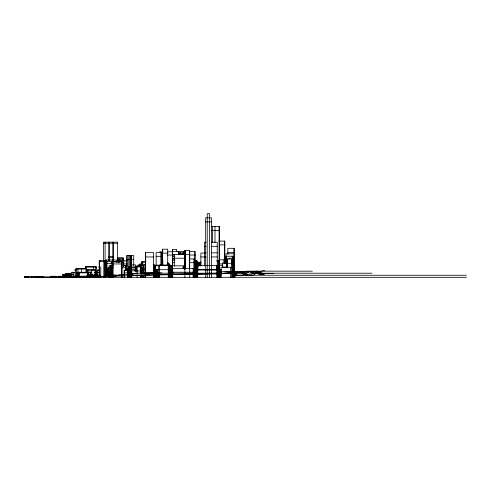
<?xml version="1.0" encoding="UTF-8"?>
<svg xmlns="http://www.w3.org/2000/svg" width="491" height="491" viewBox="0 0 491 491"><rect width="100%" height="100%" fill="white"/><g stroke="black" fill="none" stroke-linecap="round" stroke-linejoin="round"><path stroke-width="0.74" d="M256.738 271.161L255.529 273.622L253.436 275.267L245.034 274.751M104.7 276.494L105.277 276.083M88.067 275.813L89.337 275.267L89.804 275.678L98.286 275.678M136.314 273.726L137.621 273.211L128.12 273.622L129.538 274.168M90.442 274.444L88.171 275.267L95.328 275.267M88.908 275.733L92.59 274.856M108.591 275.537L109.99 275.267L108.486 275.426M90.227 276.494L92.474 276.083M229.929 273.211L234.471 272.388M108.548 275.426L109.99 275.267M257.266 271.161L229.702 273.211L80.432 276.906M218.108 272.8L221.116 272.622M234.287 275.549L243.481 275.083M245.015 275.009L248.078 274.856L244.911 274.856M142.451 273.211L155.53 272.8M132.816 275.267L229.702 273.211L229.113 272.388M205.674 221.895L211.375 221.895M211.136 226.461L219.397 226.461L219.397 272.032M211.136 230.512L219.397 230.512M218.931 241.093L224.847 241.093L224.847 263.741M206.183 242.216L204.373 242.216L204.373 266.005M211.793 242.216L217.237 242.216L217.237 273.284M103.454 243.241L117.619 243.241M219.311 244.886L224.847 244.886M204.373 246.322L206.183 246.322M211.793 246.322L217.237 246.322M162.306 249.213L167.732 249.213L167.67 265.226M172.464 251.343L178.773 251.343L178.773 254.313M176.269 251.558L185.082 251.558M189.323 251.558L195.283 251.558L195.283 277.317M159.735 251.785L162.981 251.785M167.357 251.785L172.666 251.785M227.836 252.497L234.225 252.497M162.533 252.607L156.132 252.607L156.132 265.355M204.373 252.847L206.183 252.847M211.793 252.847L217.237 252.847M184.432 252.982L179.129 252.982L179.16 254.491M204.397 253.049L200.868 253.049L200.868 266.005M162.306 253.135L167.732 253.135M233.262 253.798L226.007 253.798L226.007 256.848M184.825 254.412L189.704 254.412M172.464 254.522L184.794 254.491M167.357 255.044L172.359 255.044M172.464 255.044L174.188 255.044M189.323 255.044L195.283 255.044M128.679 255.547L133.724 255.547L133.724 265.441M129.906 255.639L126.445 255.639L126.445 270.633M184.776 255.768L184.776 269.154M156.132 256.32L162.533 256.32M108.818 256.419L112.918 256.419M172.464 256.394L174.894 256.394M145.434 256.953L153.622 256.953M200.868 256.953L206.183 256.953M211.793 256.953L217.237 256.953M108.818 257.591L112.918 257.591M118.662 257.947L122.474 257.947M224.418 257.971L225.473 257.971L225.473 263.679M172.464 258.229L184.591 258.229M228.364 258.229L230.531 258.229M172.464 258.935L174.188 258.935M189.25 258.947L194.332 258.947L194.332 277.317M126.445 259.5L129.906 259.5M130.072 259.5L133.724 259.5M219.115 259.849L224.522 259.849M118.466 259.991L123.769 259.991L123.689 266.104M117.392 260.138L123.517 260.138M172.464 260.138L174.894 260.138M100.802 260.647L105.424 260.647L105.424 277.317M100.624 260.739L99.25 260.739L99.25 277.317M194.866 260.684L196.946 260.684L196.946 277.317M225.578 260.69L227.744 260.69M232.071 260.69L233.636 260.69M123.376 260.813L127.279 260.813M216.519 260.911L218.783 260.911L218.783 277.317M106.4 261.316L111.242 261.316L111.273 277.317M99.25 261.408L100.624 261.408M100.802 261.408L105.424 261.408M224.418 261.408L225.473 261.408M196.701 261.685L197.842 261.685L197.842 270.67M121.878 261.746L121.878 274.371L121.94 261.746L112.801 261.746L112.801 277.317M145.833 261.721L141.586 261.721L141.586 266.239M113.446 261.869L117.644 261.869M105.841 262.047L106.578 262.047M111.304 262.047L112.421 262.047M121.265 262.047L123.769 262.047M201.058 262.065L200.052 262.065L200.052 263.581M145.704 262.2L142.458 262.2L142.458 265.809M167.597 262.685L168.382 262.685M172.464 262.679L174.188 262.679M189.569 262.679L194.332 262.679M198.211 263.004L201.071 263.004M106.4 263.317L111.242 263.317M227.579 263.317L232.372 263.317M167.541 263.391L169.07 263.391M105.099 263.514L106.455 263.514M112.801 263.955L121.94 263.955M123.572 263.955L127.279 263.955M141.703 264.035L139.653 264.035L139.653 266.263M194.866 263.955L196.946 263.955M219.115 263.955L222.552 263.955M231.875 263.974L233.82 263.974L233.82 277.317M167.327 264.084L169.628 264.146M231.727 264.25L233.115 264.25L233.115 277.317M105.099 264.588L106.455 264.588M197.204 264.588L197.842 264.588M145.71 264.686L143.433 264.686L143.433 273.555M153.161 264.686L154.18 264.686L154.18 273.555M130.483 264.95L135.786 264.95L135.786 266.453M169.07 264.882L170.242 264.882M159.452 265.005L168.125 265.005M139.898 265.122L137.75 265.122L137.75 266.625M153.609 265.201L161.152 265.201M217.617 265.226L218.783 265.226M142.187 265.41L142.611 265.41M139.125 265.49L139.653 265.49M140.033 265.57L143.789 265.57M169.143 265.533L170.678 265.533M197.517 265.539L217.01 265.576L217.01 270.16M219.452 265.576L222.945 265.576M227.192 265.49L227.677 265.49M170.217 265.619L172.359 265.619M113.446 265.717L109.174 265.717L109.137 277.317M121.191 265.717L125.671 265.717L125.622 270.431M159.931 265.711L155.015 265.711L155.015 273.499M124.72 265.852L127.2 265.852M183.339 265.858L183.339 268.908L183.395 265.858L172.31 265.858L172.31 277.317M218.783 265.95L219.201 265.95M169.051 266.165L171.212 266.165L171.291 277.317M139.886 266.239L135.381 266.239L135.381 271.136M98.936 266.723L99.452 266.723M100.802 266.723L100.729 277.317M128.538 266.951L135.761 266.951M85.489 267.135L96.064 267.135M98.936 267.135L99.452 267.135M222.644 267.135L227.192 267.135L227.13 259.027L232.372 259.027L232.372 277.317M182.554 267.245L184.794 267.245M231.611 267.282L221.005 267.282L220.999 277.317M108.051 267.577L108.732 267.577L108.732 274.451M133.147 267.638L135.89 267.638M169.082 267.669L169.806 267.669L169.806 273.327M109.174 267.773L110.199 267.773M110.733 267.773L113.446 267.773M121.854 267.773L125.671 267.773M168.836 267.773L169.456 267.773M143.562 267.871L141.451 267.871L141.451 272.959L143.145 272.953M135.197 267.963L130.403 267.963L130.403 273.782M75.859 268.43L86.484 268.43L86.484 272.192M232.372 268.411L233.115 268.411M172.249 268.743L172.672 268.743M196.498 268.804L196.142 268.804L196.142 277.317M106.995 268.951L108.407 268.951M75.859 269.043L86.484 269.043M143.433 269.043L145.71 269.043M153.744 269.043L154.512 269.043M171.832 269.043L172.359 269.043M233.231 269.043L233.82 269.043M127.378 269.086L126.782 269.086L126.782 270.572M141.451 269.099L141.451 272.916M159.072 269.35L157.114 269.35L157.114 273.426M135.381 269.375L135.197 270.897M104.97 269.534L106.59 269.534M130.716 269.565L135.074 269.565L135.074 271.02M131.079 269.602L131.158 273.966M74.865 269.694L75.7 269.694M108.051 269.682L108.732 269.682M125.622 269.682L127.12 269.682M140.033 269.682L141.181 269.682M155.015 269.682L158.501 269.682M158.808 269.682L168.247 269.682M169.8 269.682L171.212 269.682M197.756 269.682L217.01 269.682M219.201 269.682L221.527 269.682M233.82 269.786L234.6 269.786L234.6 271.633M99.642 269.903L97.734 269.903L97.734 275.917M104.97 269.982L106.418 269.982M218.783 269.982L197.425 269.982L197.437 273.352M157.507 270.05L156.181 270.05L156.181 273.235M110.199 270.173L110.733 270.173M129.133 270.16L131.14 270.16M130.809 270.24L128.274 270.24L128.274 274.058M157.39 270.259L155.696 270.259L155.696 273.315M74.865 270.32L75.381 270.32M86.686 270.32L95.205 270.32M97.734 270.32L99.495 270.32M129.992 270.32L130.809 270.32M135.381 270.32L135.847 270.32M193.38 270.388L193.693 270.388L193.693 272.971M218.783 270.32L219.201 270.32M197.462 270.424L197.554 272.984M194.952 270.633L195.621 270.633L195.621 273.18M219.146 270.664L221.324 270.664M155.033 270.707L154.708 270.707L154.708 273.254M262.114 270.75L264.741 270.75M131.158 270.891L129.415 270.891L129.415 273.978M131.441 270.829L137.093 270.829M106.995 270.952L107.689 270.952M130.403 270.952L131.06 270.952M136.676 270.952L140.481 270.952M169.26 270.952L169.806 270.952M131.06 271.032L129.894 271.032L129.894 273.579M172.513 271.026L172.188 271.026L172.188 272.935M193.835 271.087L193.847 273.493M193.693 271.167L193.73 273.493M246.365 271.161L312.35 271.161M128.599 271.511L130.072 271.511M221.005 271.591L255.504 271.572M256.075 271.572L261.243 271.572M219.274 271.67L221.189 271.67M171.549 271.75L171.733 273.021M225.013 271.983L248.164 271.983M250.631 271.983L255.467 271.983M256.032 271.983L260.917 271.983M87.533 272.088L91.216 272.088M95.039 272.131L96.107 272.131M109.137 272.082L108.836 273.99M94.505 272.192L97.936 272.192M110.199 272.229L110.733 272.229M127.402 272.229L127.998 272.229M130.716 272.229L131.441 272.229M141.451 272.229L143.145 272.229M172.544 272.229L193.38 272.229M196.142 272.229L196.498 272.229M74.896 272.309L71.735 272.309L71.735 274.53M193.908 272.315L194.332 272.315M219.551 272.309L220.999 272.309M228.143 272.388L235.527 272.388M236.269 272.388L236.871 272.388M237.669 272.388L238.859 272.388M250.281 272.388L254.08 272.388M255.621 272.388L260.285 272.388M94.953 272.511L98.163 272.511M157.537 272.523L159.072 272.523M172.249 272.64L172.672 272.64M171.881 272.701L172.722 272.701M98.163 272.75L95.702 272.75L95.702 275.942M140.205 272.8L141.224 272.8M159.82 272.8L161.729 272.8M169.622 272.8L173.673 272.8M216.095 272.8L220.631 272.8M233.115 272.836L234.643 272.836M246.973 272.8L249.244 272.8M258.806 272.8L261.936 272.8M71.735 272.861L73.865 272.861M76.86 272.861L88.153 272.861M88.564 272.861L91.216 272.861M124.137 272.861L127.875 272.861M233.82 272.867L234.6 272.867M143.433 272.953L153.622 273.039M153.744 272.953L154.18 272.953M217.617 273.002L218.783 273.002M228.333 273.008L232.372 273.027M157.537 273.137L158.36 273.088L158.36 272.474M171.291 273.106L172.544 273.106M136.799 273.211L233.513 273.211M233.974 273.211L234.612 273.211L234.612 272.597M234.98 273.211L237.472 273.211M242.038 273.211L245.482 273.211M252.644 273.211L372.018 273.211M208.092 273.284L218.783 273.284M127.402 273.524L127.998 273.524M128.274 273.499L128.599 273.499M131.441 273.499L137.093 273.499M128.12 273.622L136.283 273.622M219.274 273.579L221.324 273.579M237.89 273.622L246.494 273.622M251.693 273.622L273.868 273.622M194.553 273.831L195.621 273.818M106.277 273.935L108.579 273.935M196.142 273.892L196.498 273.892M127.691 274.033L132.705 274.033M144.557 274.033L149.902 274.033M195.222 274.033L218.783 274.015M233.802 274.033L236.993 274.033M242.836 274.033L247.016 274.033M249.6 274.033L252.098 274.033M258.634 274.033L263.87 274.033M65.34 274.138L70.667 274.138M94.505 274.138L94.953 274.138M109.137 274.138L105.577 274.107L105.577 277.317M193.38 274.138L193.693 274.138L193.693 277.317L193.804 274.917M194.952 274.138L195.621 274.138L195.621 277.317M197.462 274.138L197.517 277.317M233.82 274.236L234.6 274.236L234.612 277.317M65.42 274.316L62.652 274.316L62.652 277.317M90.369 274.444L91.099 274.444M122.91 274.444L133.03 274.444M196.584 274.444L197.898 274.444M243.561 274.444L244.027 274.444M246.218 274.444L247.703 274.444M258.978 274.444L264.44 274.444M94.953 274.567L97.997 274.567M62.652 274.77L63.683 274.77M63.947 274.77L64.775 274.77M66.85 274.77L67.832 274.77M68.169 274.77L68.949 274.77M69.36 274.77L73.601 274.77M172.513 274.77L172.188 274.77L172.188 277.317M219.146 274.77L221.324 274.77M89.865 274.856L93.327 274.856M118.356 274.856L123.542 274.856M234.655 274.856L237.3 274.856M193.693 274.917L193.847 277.317M112.801 275.113L116.68 275.113M108.597 275.267L110.389 275.267M111.439 275.267L120.743 275.267M129.047 275.267L146.582 275.267M234.391 275.267L466.45 275.267M94.284 275.469L100.802 275.469M105.577 275.408L108.824 275.408M219.274 275.408L221.189 275.408M89.319 275.549L86.723 275.549L86.79 277.317M106.044 275.678L107.02 275.678M109.855 275.678L120.27 275.678M234.459 275.678L235.318 275.678M239.725 275.678L240.633 275.678M94.284 275.881L100.802 275.881M105.577 276.016L106.934 276.016M86.723 276.046L89.319 276.046M91.019 276.083L95.647 276.083M105.197 276.083L105.97 276.083M107.824 276.083L110.039 276.083M111.316 276.083L116.435 276.083M193.908 276.046L194.332 276.046M219.551 276.046L220.999 276.046M234.385 276.083L235.846 276.083M87.441 276.273L63.732 276.273L63.732 277.317M88.932 276.273L91.694 276.273M88.945 276.494L91.614 276.494M98.347 276.494L111.5 276.494M100.802 276.556L105.424 276.556M50.389 276.703L56.213 276.703M58.147 276.703L61.645 276.703M63.732 276.679L87.441 276.679M89.497 276.679L91.694 276.679L91.694 277.317M94.364 276.703L93.118 276.703L93.118 277.317M99.25 276.648L100.624 276.648M157.537 276.703L159.072 276.703M171.291 276.703L172.722 276.703M86.723 276.82L89.319 276.82M33.953 276.906L87.441 276.906M89.497 276.906L91.694 276.906M94.082 276.906L100.802 276.906M466.45 277.317L24.55 277.317L24.581 276.703L43.656 276.703L43.656 277.317M234.649 273.898L235.342 275.267M234.354 272.597L234.354 273.211M234.225 270.124L234.225 248.311L227.836 248.311L227.836 254.326M234.225 272.806L234.225 275.058M234.041 272.597L234.041 273.211M233.968 248.311L233.968 270.124M233.974 272.597L233.968 275.058M233.636 269.835L233.636 256.234L225.578 256.234L225.578 263.79M233.636 272.781L233.636 275.052M233.231 263.974L233.231 277.317M233.022 256.234L233.022 264.545M232.157 256.234L232.071 264.545M231.611 259.027L231.611 277.317M230.531 267.282L230.531 277.317M227.579 259.027L227.579 267.129M227.327 259.027L227.327 267.129M227.192 267.313L227.192 262.949L222.644 262.949L222.644 267.313M226.805 262.949L226.805 267.313M226.363 256.234L226.363 263.79M226.302 256.234L226.302 263.79M224.522 241.093L224.522 263.741M223.933 259.849L223.933 263.563M220.698 271.67L220.698 273.579M220.698 275.408L220.698 277.317M220.342 271.67L220.342 273.579M220.342 275.408L220.342 277.317M219.649 274.77L219.649 277.317M219.551 277.317L219.52 265.183L219.201 265.183L219.201 277.317M219.397 273.542L219.397 275.807M219.336 274.77L219.336 277.317M219.109 226.461L219.109 265.711M218.207 260.911L218.207 277.317M218.121 269.982L218.121 273.284M218.121 274.015L218.121 277.317M217.611 269.982L217.611 273.284M217.611 274.015L217.611 277.317M217.525 269.982L217.525 273.284M217.525 274.015L217.525 277.317M217.237 274.015L217.237 277.317M216.905 265.576L216.905 277.317M214.997 226.461L214.997 242.591M212.468 226.461L212.468 242.591M211.375 277.317L211.375 217.789L205.674 217.789L205.674 277.317M209.62 277.317L209.62 213.683L207.227 213.683L207.227 277.317M199.99 263.004L199.99 265.889M199.745 263.004L199.745 265.889M198.536 263.004L198.591 265.889M198.487 263.004L198.462 265.889M198.389 263.004L198.339 265.889M198.29 263.004L198.211 265.889M197.756 265.576L197.756 277.317M197.437 274.015L197.437 277.317M197.204 261.685L197.204 277.317M196.498 260.684L196.498 277.317M195.479 260.684L195.479 269.154M194.553 251.558L194.553 277.317M193.908 258.947L193.908 277.317M193.38 277.317L193.38 268.479L172.544 268.479L172.544 273.567M193.116 268.479L193.116 277.317M189.704 277.317L189.704 250.6L184.825 250.6L184.868 277.317M189.594 250.6L189.594 268.927M189.465 250.6L189.471 268.927M184.978 250.6L184.984 268.927M184.303 251.558L184.303 253.043M184.205 252.982L184.205 254.491M184.088 251.558L184.088 254.528M183.444 252.982L183.444 254.491M182.474 252.982L182.474 254.491M182.014 252.982L182.014 254.491M180.461 252.982L180.461 254.491M180.289 252.982L180.289 254.491M180.087 252.982L180.087 254.491M179.368 252.982L179.368 254.491M178.693 251.343L178.693 254.313M176.68 251.705L176.656 249.44L172.501 249.44L172.513 277.317L172.537 274.138M174.317 254.491L174.305 266.183M172.66 251.343L172.66 266.19M172.672 268.479L172.672 273.567M172.672 274.408L172.672 277.317M172.605 249.44L172.605 266.061M172.359 251.785L172.402 277.317M172.089 272.701L172.089 273.315M172.089 276.703L172.089 277.317M171.832 265.619L171.881 273.315M171.832 274.309L171.881 277.317M171.733 277.317L171.733 275.408L171.377 275.408L171.377 277.317M171.549 273.462L171.549 271.554L171.377 273.462M171.549 275.408L171.549 277.317M170.764 266.165L170.764 277.317M169.806 274.487L169.806 277.317M169.456 264.084L169.456 272.91M169.456 274.383L169.456 277.317M169.26 267.669L169.26 273.327M169.26 274.487L169.26 277.317M168.836 264.084L168.836 272.91M168.836 274.383L168.836 277.317M168.247 273.499L168.241 265.557L158.808 265.557L158.808 273.499M168.241 275.028L168.247 277.317M162.742 265.527L162.742 259.616L162.644 265.527M161.152 252.607L161.152 265.355M161.073 252.607L161.073 265.355M159.274 265.557L159.274 273.499M159.274 275.028L159.274 277.317M158.808 275.028L158.808 277.317M158.36 276.703L158.36 277.317M157.936 272.474L157.936 273.137M157.936 276.703L157.936 277.317M157.537 269.35L157.537 273.174M157.537 275.028L157.537 277.317M157.114 274.77L157.114 277.317M156.746 270.05L156.746 273.426M156.746 274.77L156.746 277.317M156.181 274.77L156.181 277.317M155.899 270.259L155.899 273.315M155.899 275.021L155.899 277.317M155.647 265.711L155.647 273.499M155.015 277.317L155.015 274.77L154.708 277.317M154.512 265.201L154.512 273.555M154.512 275.058L154.512 277.317M154.18 275.058L154.18 277.317M153.622 273.548L153.622 252.675L145.434 252.675L145.434 273.548M153.622 275.052L153.622 277.317M145.674 252.675L145.674 273.548M145.674 275.052L145.674 277.317M145.434 275.052L145.434 277.317M144.188 264.686L144.188 273.555M144.188 275.058L144.188 277.317M143.433 275.058L143.433 277.317M143.145 265.944L143.145 273.119M143.145 275.218L143.145 277.317M142.752 262.2L142.752 265.809M142.715 267.859L142.715 272.953M142.715 275.138L142.715 277.317M142.083 267.859L142.083 272.959M142.083 275.138L142.083 277.317M141.862 261.721L141.862 266.239M141.451 275.028L141.451 277.317M141.138 264.029L141.138 265.514M141.181 275.028L141.181 277.317M141.083 265.57L141.083 273.499M141.083 275.028L141.083 277.317M140.481 273.205L140.481 266.84L136.676 266.84L136.676 271.087M140.481 275.193L140.481 277.317M140.015 264.035L140.033 267.098M139.125 265.122L139.125 266.625M138.364 265.122L138.364 266.625M137.093 266.84L137.093 273.88M137.093 275.028L137.093 277.317M135.847 266.239L135.847 271.136M131.797 270.829L131.797 273.88M131.797 275.028L131.797 277.317M131.57 264.95L131.57 267.208M131.441 269.565L131.441 273.929M131.441 275.028L131.441 277.317M131.257 255.547L131.269 267.208M131.189 255.547L131.189 265.441M131.158 275.138L131.158 277.317M131.097 267.963L131.079 273.966M131.079 275.138L131.079 277.317M130.839 264.95L130.809 271.155M130.716 267.963L130.716 273.929M130.716 275.138L130.716 277.317M130.428 255.639L130.428 267.669M130.403 275.193L130.403 277.317M129.906 255.547L129.906 267.669M129.894 275.408L129.894 277.317M129.649 270.891L129.649 273.579M129.649 275.408L129.649 277.317M129.415 275.408L129.415 277.317M129.299 266.951L129.299 270.449M129.115 266.951L129.133 271.689M128.814 255.547L128.814 269.154M128.599 270.24L128.599 274.058M128.599 275.408L128.599 277.317M128.274 275.408L128.274 277.317M127.998 273.733L127.998 268.43L127.402 268.43L127.402 270.615M127.998 275.408L127.998 277.317M127.875 273.953L127.875 270.24L124.137 270.24L124.137 274.346M127.875 275.832L127.875 277.317M127.568 270.24L127.568 273.953M127.568 275.832L127.568 277.317M127.286 255.639L127.286 269.154M127.04 269.086L127.04 270.572M124.413 270.24L124.413 274.346M124.413 275.832L124.413 277.317M124.137 275.832L124.137 277.317M123.585 259.991L123.585 266.104M123.517 266.11L123.517 258.082L117.392 258.082L117.392 261.82M123.155 258.082L123.216 266.104M123.032 258.082L123.032 260.322M119.964 259.991L119.964 262.286M119.166 259.991L119.166 262.286M118.926 259.991L118.926 262.286M118.724 259.991L118.724 262.286M118.497 259.991L118.466 262.286M118.024 258.082L118.024 261.82M117.926 258.082L117.926 261.82M117.619 258.825L117.619 242.167L103.454 242.167L103.454 261.095M117.459 258.082L117.459 261.82M116.502 262.286L116.502 259.991L105.841 259.991L105.841 274.5M113.249 242.167L113.249 260.66M112.918 242.167L112.918 260.66M112.924 261.746L112.924 277.317M112.421 259.991L112.421 266.104M112.335 259.991L112.335 266.104M111.07 265.717L111.07 277.317M110.892 265.717L110.892 277.317M110.733 265.717L110.733 277.317M110.199 265.717L110.199 277.317M109.168 242.167L109.168 260.66M109.014 272.082L109.014 273.99M108.922 242.167L108.922 260.66M108.824 274.107L108.824 275.383M108.824 276.046L108.824 277.317M107.689 268.951L107.689 274.487M106.995 261.316L106.995 274.579M106.4 259.991L106.4 274.579M105.669 274.107L105.669 277.317M105.099 242.167L105.099 261.095M104.141 260.647L104.141 277.317M104.049 260.647L104.018 277.317M99.348 260.739L99.348 275.893M96.132 272.75L96.132 275.942M96.064 272.26L96.064 266.441L85.489 266.441L85.489 268.62M96.009 266.441L96.009 272.26M95.905 272.511L95.905 275.942M95.205 272.419L95.205 269.596L86.686 269.596L86.686 272.419M94.953 272.192L94.953 275.408M93.64 266.441L93.64 270.075M91.792 269.596L91.792 274.518M90.675 272.088L90.675 275.058M90 276.273L90 277.317M89.896 276.273L89.896 277.317M89.841 276.273L89.841 277.317M89.687 276.273L89.687 277.317M89.608 276.273L89.608 276.906M89.558 276.273L89.558 277.317M89.209 276.273L89.209 276.906M88.564 272.088L88.564 275.089M88.153 275.973L88.153 272.26L76.86 272.26L76.884 276.906M87.828 269.596L87.791 275.973M87.674 272.26L87.674 275.973M87.11 276.273L87.11 276.906M86.999 276.273L86.999 276.906M86.029 268.43L86.029 272.192M85.907 266.441L85.907 268.62M85.9 276.273L85.9 276.906M85.827 276.273L85.851 276.906M85.268 276.273L85.268 276.906M84.998 276.273L84.998 276.906M84.937 276.273L84.943 276.906M84.796 276.273L84.796 276.906M84.661 276.273L84.716 276.906M84.612 276.273L84.612 276.906M84.434 276.273L84.397 276.906M84.176 276.273L84.176 276.906M84.053 276.273L84.053 276.906M84.01 276.273L84.01 276.906M83.906 276.273L83.9 276.906M83.501 276.273L83.531 276.906M83.016 276.273L82.961 276.906M82.832 276.273L82.832 276.906M82.721 276.273L82.789 276.906M82.193 276.273L82.193 276.906M81.905 276.273L81.905 276.906M81.758 276.273L81.764 276.906M81.666 276.273L81.659 276.906M81.494 276.273L81.494 276.906M81.396 268.43L81.402 272.192M81.396 276.273L81.396 276.906M81.34 276.273L81.34 276.906M80.941 276.273L80.941 276.906M80.837 276.273L80.837 276.906M80.567 276.273L80.567 276.906M80.076 276.273L80.076 276.906M79.045 276.715L79.045 272.26L79.02 276.906M78.628 276.273L78.628 276.906M78.4 272.26L78.327 276.906M77.983 268.43L77.983 272.192M77.842 276.273L77.842 276.906M77.332 272.26L77.332 276.715M77.191 276.273L77.191 276.906M77.019 276.273L77.019 276.906M76.719 276.273L76.719 276.906M76.664 276.273L76.664 276.906M76.535 276.273L76.535 276.906M76.344 268.43L76.344 276.703M76.185 276.273L76.185 276.906M75.731 276.906L75.669 276.273L75.608 276.906M75.381 269.694L75.381 276.697M75.098 276.273L75.098 276.906M74.687 276.273L74.687 276.906M74.632 276.273L74.632 276.906M74.479 276.273L74.479 276.906M74.331 276.273L74.331 277.317M74.202 276.273L74.202 277.317M73.926 276.273L73.926 277.317M73.865 272.309L73.865 276.758M73.595 276.906L73.601 274.303L66.85 274.297L66.85 276.844M73.472 276.273L73.472 276.906M73.355 276.273L73.355 276.906M73.134 276.273L73.159 276.906M73.024 276.273L73.024 276.906M72.895 276.273L72.895 276.906M72.736 276.273L72.736 276.906M72.312 276.273L72.312 276.906M72.195 276.273L72.226 276.906M71.796 276.273L71.796 276.906M71.514 276.273L71.514 276.906M71.367 276.273L71.367 276.906M71.066 274.303L71.054 276.906M70.864 274.303L70.894 276.85M70.796 276.273L70.796 276.906M70.667 274.935L70.667 273.665L65.34 273.665L65.34 276.844M70.741 276.273L70.741 276.906M70.618 276.273L70.618 276.906M70.465 276.273L70.465 276.906M69.728 274.303L69.759 276.906M69.36 274.303L69.36 276.85M68.949 274.303L68.949 276.844M68.728 276.273L68.728 276.906M68.237 276.273L68.261 276.906M68.169 274.303L68.169 276.906M67.954 276.273L67.954 276.906M67.832 274.297L67.832 276.906M67.764 276.273L67.764 276.906M67.611 276.273L67.611 276.906M67.359 276.273L67.359 276.906M67.212 276.273L67.212 276.906M67.144 276.273L67.144 276.906M66.696 276.273L66.696 276.906M66.371 273.665L66.408 276.906M65.162 276.273L65.162 276.906M64.867 276.273L64.867 276.906M64.775 274.316L64.775 276.863M64.579 276.273L64.579 277.317M64.413 276.273L64.413 276.906M64.346 276.273L64.346 276.906M63.947 274.316L63.947 277.317M63.683 274.316L63.683 277.317M61.645 277.317L61.645 276.292L58.147 276.292L58.147 277.317M60.626 276.292L60.626 277.317M60.338 276.292L60.338 276.906M59.675 276.292L59.675 276.906M59.497 276.292L59.497 276.906M59.319 276.292L59.319 277.317M58.331 276.292L58.331 277.317M56.213 277.317L56.213 276.292L50.389 276.292L50.389 277.317M56.066 276.292L56.066 277.317M55.514 276.292L55.514 276.906M55.366 276.703L55.366 277.317M55.268 276.292L55.268 276.906M55.188 276.703L55.188 277.317M53.366 276.292L53.366 277.317M53.218 276.292L53.218 277.317M52.469 276.703L52.469 277.317M52.292 276.703L52.292 277.317M50.628 276.292L50.628 277.317M50.579 276.703L50.579 277.317M50.456 276.703L50.456 277.317M42.938 276.703L42.938 277.317M42.514 276.703L42.514 277.317M41.109 276.703L41.152 277.317M41.048 276.703L41.048 277.317M40.9 276.703L40.906 277.317M40.802 276.703L40.802 277.317M40.747 276.703L40.747 277.317M38.801 276.703L38.801 277.317M38.022 276.703L38.022 277.317M37.795 276.703L37.795 277.317M37.654 276.703L37.654 277.317M37.304 276.703L37.304 277.317M36.923 276.703L36.923 277.317M36.389 276.703L36.389 277.317M36.297 276.703L36.297 277.317M35.775 276.703L35.775 277.317M34.505 276.703L34.505 277.317M31.989 276.703L31.989 277.317M31.829 276.703L31.829 277.317M31.32 276.703L31.32 277.317M28.846 276.703L28.846 277.317M28.736 276.703L28.736 277.317M28.509 276.703L28.509 277.317M28.447 276.703L28.447 277.317M28.085 276.703L28.085 277.317M27.674 276.703L27.674 277.317M26.612 276.703L26.612 277.317M26.311 276.703L26.348 277.317M25.833 276.703L25.747 277.317M25.55 276.703L25.55 277.317M25.09 276.703L25.109 277.317M24.863 276.703L24.863 277.317M24.728 276.703L24.802 277.317M219.649 270.185L219.336 270.185L219.336 272.726L219.649 272.726L219.649 270.185M185.138 268.927L185.138 250.6L185.089 268.927M162.423 265.226L162.423 249.213L162.392 265.226M155.696 277.317L155.696 275.021L155.647 277.317M121.94 277.317L121.94 275.832L121.878 277.317"/></g></svg>
